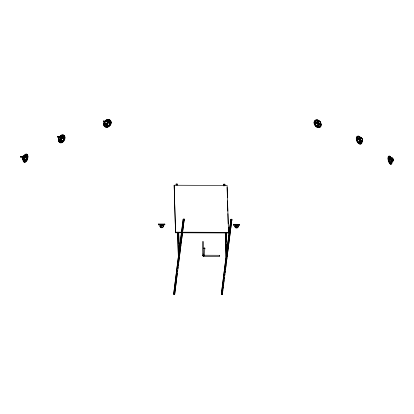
<?xml version="1.0" encoding="UTF-8"?>
<svg xmlns="http://www.w3.org/2000/svg" width="414" height="414" viewBox="0 0 414 414"><rect width="100%" height="100%" fill="white"/><g stroke="black" fill="none" stroke-linecap="round" stroke-linejoin="round"><path stroke-width="0.62" d="M203.455 255.924L203.429 256.282L219.306 256.354L219.316 255.293L219.306 256.354M392.063 161.294L392.022 161.89L391.923 161.232M317.3 120.283L317.321 120.36M107.314 119.729L107.024 119.848L107.314 119.729A4.223 3.364 -47.7 0 1 111.211 122.161A4.223 3.364 -47.7 0 1 108.23 126.958A4.223 3.364 -47.7 0 1 103.847 125.359M23.293 156.368L20.747 156.363L20.716 157.201L22.62 157.206M20.716 157.201L20.747 156.363M63.394 136.325L57.675 136.304L57.644 137.143L59.549 137.153M57.644 137.143L57.675 136.304M109.731 121.468L109.715 120.997L103.36 120.976L103.324 121.814L105.234 121.825M103.324 121.814L103.36 120.976M162.216 224.869L164.762 224.874L164.793 224.036L158.438 224.01L158.402 224.854L160.948 224.864M158.402 224.854L158.438 224.01M164.793 224.036L164.762 224.874M182.553 232.813L228.507 232.978L227.115 185.431L174.149 185.234L175.546 232.787L181.275 232.808M176.064 184.484L176.131 183.987L177.192 183.992L177.228 185.244M177.125 184.489L177.192 183.992M175.546 232.787L174.149 185.234M177.565 232.233L178.336 256.758L173.626 294.395L174.687 294.401L184.266 219.063L183.205 219.063L178.403 256.261L177.663 232.797M173.626 294.395L183.205 219.063M177.27 273.214L174.687 294.401M177.435 271.946L177.678 270.047M177.844 268.784L178.087 266.885M178.253 265.617L178.496 263.723M178.662 262.455L179.314 257.394M179.459 256.266L180.954 244.721M181.12 243.437L182.61 231.892M182.776 230.608L184.266 219.063M202.917 255.635L203.874 248.193M204.904 248.441A0.533 0.466 7.4 0 1 204.024 248.648A0.533 0.466 7.4 0 1 204.242 247.862A0.533 0.466 7.4 0 1 204.904 248.441L203.931 255.945M224.895 185.415L224.859 184.163L223.798 184.163L223.772 185.948M224.859 184.163L224.833 185.948M225.252 233.056L226.003 256.928L221.293 294.571L222.354 294.577L231.933 219.239L230.872 219.234L226.07 256.432L225.33 232.968M221.293 294.571L230.872 219.234M222.815 289.841L222.354 294.577M222.98 288.574L223.224 286.674M223.384 285.412L223.632 283.512M223.793 282.244L224.041 280.345M224.202 279.083L224.45 277.183M224.611 275.915L224.859 274.021M225.019 272.754L225.268 270.854M225.428 269.592L226.085 264.525M226.246 263.263L226.981 257.565M231.933 219.239L227.126 256.437L227.089 255.169M237.118 225.138L239.659 225.149L239.696 224.31L233.336 224.284L233.305 225.128L235.845 225.133M233.305 225.128L233.336 224.284M239.644 224.678L239.696 224.31M239.659 225.149L239.706 224.776L233.351 224.755M391.126 163.706L391.696 163.059L391.835 161.434A1.91 0.74 -67.6 0 0 391.126 163.706A3.705 1.423 75.5 0 1 389.47 162.2L388.829 160.446A3.705 1.423 75.5 0 1 388.725 157.17L389.295 156.523A3.705 1.423 75.5 0 1 390.951 158.029M24.131 156.306A1.687 0.838 -74.2 0 1 24.602 156.166L24.959 156.466A1.687 0.838 -74.2 0 1 25.006 157.957L24.685 158.748A1.687 0.838 -74.2 0 1 23.753 159.426M24.043 156.29L24.203 156.042A3.705 1.847 -74.2 0 1 26.237 154.531L27.024 155.183A3.705 1.847 -74.2 0 1 27.127 158.464L26.413 160.208A3.705 1.847 -74.2 0 1 24.369 161.703L23.588 161.051A3.705 1.847 -74.2 0 1 23.262 159.613M320.167 123.558L320.131 123.719A0.75 0.274 81.4 0 0 320.384 124.474A0.75 0.274 81.4 0 0 320.679 124.319L320.245 123.507M107.443 126.912C108.013 127.289 106.952 126.363 107.516 126.824M203.781 256.059L202.896 255.878L202.456 241.802L202.881 241.564L203.512 241.802L203.714 248.203M61.893 135.456L61.898 135.342M60.672 136.853A1.687 1.128 -63.3 0 1 61.308 136.78L61.789 137.122A1.687 1.128 -63.3 0 1 61.836 138.612L61.391 139.358A1.687 1.128 -63.3 0 1 60.128 139.911L59.652 139.57A1.687 1.128 -63.3 0 1 59.512 139.264M60.139 136.563A3.705 2.484 -63.3 0 1 62.912 135.347L63.963 136.102A3.705 2.484 -63.3 0 1 64.066 139.378L63.088 141.024A3.705 2.484 -63.3 0 1 60.315 142.24L59.264 141.484A3.705 2.484 -63.3 0 1 58.907 139.12M61.888 142.416L61.914 142.587M27.888 156.72L27.904 156.471M391.835 161.434A1.687 0.647 75.5 0 1 391.08 160.751L390.79 159.954A1.687 0.647 75.5 0 1 390.744 158.464L391.002 158.169A1.687 0.647 75.5 0 1 391.37 158.314M390.376 163.773L390.278 163.458L390.361 163.784A3.705 1.423 75.5 0 0 390.754 163.804M106.082 121.064A1.91 0.647 -37.7 0 0 105.534 120.862A3.705 2.955 -47.7 0 1 108.846 120.008L110.098 120.893A3.705 2.955 -47.7 0 1 110.202 124.174L109.027 125.685A3.705 2.955 -47.7 0 1 105.71 126.539L104.457 125.654A3.705 2.955 -47.7 0 1 104.354 122.373L104.861 121.561M107.024 121.183A1.687 1.345 -47.7 0 1 107.392 121.24L107.961 121.644A1.687 1.345 -47.7 0 1 108.007 123.134L107.469 123.822A1.687 1.345 -47.7 0 1 105.963 124.21L105.642 124.055M25.492 154.624L25.575 154.841M23.086 159.592L23.075 159.882L23.205 159.613M60.734 136.377L61.489 135.808L61.112 136.418M361.727 140.372A3.705 2.137 66.3 0 1 361.557 142.737L360.697 143.482A3.705 2.137 66.3 0 1 358.239 142.25L357.303 140.594A3.705 2.137 66.3 0 1 357.199 137.319L358.058 136.568A3.705 2.137 66.3 0 1 360.516 137.805L360.532 138.064M361.479 140.512A1.687 0.973 66.3 0 1 361.381 140.817L360.987 141.153A1.687 0.973 66.3 0 1 359.869 140.594L359.445 139.844A1.687 0.973 66.3 0 1 359.399 138.354L359.787 138.012A1.687 0.973 66.3 0 1 360.34 138.095M315.054 121.25L316.151 120.376A3.705 2.712 53.8 0 1 319.241 121.25L320.41 122.772A3.705 2.712 53.8 0 1 320.514 126.053L319.422 126.927A3.705 2.712 53.8 0 1 316.327 126.053L315.157 124.531A3.705 2.712 53.8 0 1 315.054 121.25A1.91 1.454 1.9 0 0 317.29 122.016L317.786 121.618A1.687 1.232 53.8 0 1 318.118 121.566M319.934 123.507A1.687 1.232 53.8 0 1 319.768 124.2L319.272 124.598A1.687 1.232 53.8 0 1 317.864 124.2L317.336 123.507A1.687 1.232 53.8 0 1 317.29 122.016M58.99 140.336L59.005 140.092M64.791 137.536L64.827 137.8M388.104 158.764L388.125 158.583M359.254 143.818L359.14 143.513M361.629 141.329L361.634 141.588M103.376 121.442L105.917 121.452M57.691 136.775L62.141 136.791M20.762 156.828L22.672 156.839M183.236 220L184.292 220.005M230.903 220.176L231.959 220.176M158.453 224.481L164.808 224.507M160.016 225.956L163.333 225.966M234.919 226.23L238.236 226.241M175.624 232.166L228.59 232.357M204.061 255.236L219.316 255.293M390.961 157.972L391.318 158.298M203.595 255.64L203.9 255.759M318.231 120.883L317.849 120.634A0.75 0.29 24.4 0 0 317.647 120.909A0.75 0.29 24.4 0 0 318.314 121.359L318.231 120.883A3.705 2.712 53.8 0 0 317.45 120.541M203.419 256.297L203.388 256.012M317.781 127.289L317.522 127.326M361.691 140.584L361.691 141.236L361.577 140.532M203.947 255.821L203.895 253.963M236.529 224.766L236.622 227.705M227.074 187.335L227.4 197.623M227.498 200.837L227.824 211.119M227.902 213.691L228.228 223.979M228.326 227.193L228.507 232.978M226.391 232.973L226.991 251.997M226.313 233.056L226.598 242.092M226.66 244.027L226.82 249.192M223.798 184.163L223.834 185.41M178.724 232.797L179.303 251.189M178.646 232.885L178.993 243.856M179.05 245.792L179.133 248.369M176.131 183.987L176.167 185.239M161.631 224.492L161.724 227.431M203.879 255.521A0.533 0.466 7.4 0 1 203.745 256.142A0.533 0.466 7.4 0 1 203.036 256.054A0.533 0.466 7.4 0 1 203.046 255.422M24.809 159.959A1.661 1.465 7.4 0 1 22.48 157.941M25.192 159.354A1.661 1.465 7.4 0 1 22.848 159.343A1.661 1.465 7.4 0 1 22.78 157.268M60.48 140.046A1.661 1.465 7.4 0 1 59.274 139M61.784 139.528A1.661 1.465 7.4 0 1 60.532 139.673M60.439 136.832A1.661 1.465 7.4 0 1 61.298 136.837M106.595 124.764A1.661 1.465 7.4 0 1 104.939 122.911M107.071 124.345A1.661 1.465 7.4 0 1 105.006 123.3M237.941 225.878A1.661 1.465 7.4 0 1 237.517 227.814A1.661 1.465 7.4 0 1 235.287 227.545A1.661 1.465 7.4 0 1 235.323 225.563M163.038 225.604A1.661 1.465 7.4 0 1 162.614 227.54A1.661 1.465 7.4 0 1 160.389 227.276A1.661 1.465 7.4 0 1 160.42 225.294M160.756 225.061A1.661 1.465 7.4 0 1 161.155 224.916M162.014 224.916A1.661 1.465 7.4 0 1 162.769 225.299M22.496 158.717A1.516 0.756 -74.2 0 1 23.081 156.238A1.516 0.756 -74.2 0 1 23.996 157.403A1.516 0.756 -74.2 0 1 22.635 158.898M25.652 155.214A3.027 1.511 -74.2 0 1 26.708 155.721M26.894 156.244A3.027 1.511 -74.2 0 1 26.972 156.896M26.791 158.402A3.027 1.511 -74.2 0 1 25.818 160.389M25.389 160.792A3.027 1.511 -74.2 0 1 24.954 161.02M24.54 161.046A3.027 1.511 -74.2 0 1 23.712 159.985M22.692 156.57A1.687 0.838 -74.2 0 1 24.126 156.839A1.687 0.838 -74.2 0 1 22.77 159.147M22.573 159.054A1.687 0.838 -74.2 0 1 22.506 156.942M24.033 155.747A4.223 2.106 -74.2 0 1 27.443 155.255A4.223 2.106 -74.2 0 1 25.818 161.507A4.223 2.106 -74.2 0 1 22.972 159.83M23.588 161.051A1.91 0.259 78.4 0 1 23.412 160.016M23.391 159.835A1.91 0.259 78.4 0 1 23.375 159.669M24.079 159.985A1.91 0.952 66.5 0 1 24.369 161.703M26.413 160.208A1.91 1.547 72.8 0 1 24.685 158.748M25.006 157.957A1.91 1.697 -61.8 0 1 27.127 158.464M27.024 155.183A1.91 1.32 -34.9 0 1 24.959 156.466M24.602 156.166A1.91 0.626 -38.6 0 1 26.237 154.531M27.655 157.62A3.705 1.847 -74.2 0 1 27.474 158.562M27.174 159.478A3.705 1.847 -74.2 0 1 26.765 160.311M24.281 161.589A3.705 1.847 -74.2 0 1 23.934 161.149M25.554 154.939A3.705 1.847 -74.2 0 1 26.589 154.629M26.139 154.184A4.223 2.106 -74.2 0 1 27.567 159.152A4.223 2.106 -74.2 0 1 23.696 161.563M24.933 155.064A4.223 2.106 -74.2 0 1 25.533 154.494M24.674 156.575A1.366 0.678 -74.2 0 1 24.804 156.74M24.907 157.599A1.366 0.678 -74.2 0 1 24.581 158.588M60.946 136.465A3.027 2.029 -63.3 0 1 63.533 136.594M63.782 137.143A3.027 2.029 -63.3 0 1 63.88 137.8M63.823 138.53A3.027 2.029 -63.3 0 1 62.281 141.122M61.696 141.469A3.027 2.029 -63.3 0 1 61.106 141.635M60.553 141.609A3.027 2.029 -63.3 0 1 59.347 139.787M61.572 137.376A1.366 0.916 -63.3 0 1 61.686 137.619M61.702 138.245A1.366 0.916 -63.3 0 1 60.744 139.57M61.184 137.096A1.366 0.916 -63.3 0 1 61.401 137.194M59.264 141.484A1.91 0.683 85 0 1 59.652 139.57M60.128 139.911A1.91 1.283 70.3 0 1 60.315 142.24M59.926 136.263A4.223 2.831 -63.3 0 1 64.744 137.101A4.223 2.831 -63.3 0 1 60.635 142.783A4.223 2.831 -63.3 0 1 59.29 137.143M63.088 141.024A1.91 1.754 73.8 0 1 61.391 139.358M61.836 138.612A1.91 1.816 -31.7 0 1 64.066 139.378M63.963 136.102A1.91 1.439 -15 0 1 61.789 137.122M61.308 136.78A1.91 0.838 -26.8 0 1 62.912 135.347M60.004 142.111A3.705 2.484 -63.3 0 1 59.544 141.624M59.238 140.957A3.705 2.484 -63.3 0 1 59.186 139.259M61.075 136.082A3.705 2.484 -63.3 0 1 61.789 135.657M60.956 135.699A4.223 2.831 -63.3 0 1 64.905 136.641A4.223 2.831 -63.3 0 1 62.819 142.188A4.223 2.831 -63.3 0 1 58.866 141.246M109.87 121.907A3.027 2.412 -47.7 0 1 109.984 122.575M109.917 123.289A3.027 2.412 -47.7 0 1 108.059 125.68M107.366 125.949A3.027 2.412 -47.7 0 1 106.662 126.037M106 125.939A3.027 2.412 -47.7 0 1 104.644 123.253M106.496 120.867A3.027 2.412 -47.7 0 1 109.581 121.328M107.831 122.125A1.366 1.087 -47.7 0 1 107.852 122.751M107.738 123.077A1.366 1.087 -47.7 0 1 107.552 123.372M107.304 123.631A1.366 1.087 -47.7 0 1 107.014 123.827M107.5 121.669A1.366 1.087 -47.7 0 1 107.702 121.866M104.996 122.627A1.91 0.693 -64.1 0 1 104.354 122.373M105.234 123.486A1.687 1.345 -47.7 0 0 105.394 123.807A1.91 1.076 -87.9 0 0 104.457 125.654M105.963 124.21A1.91 1.563 73 0 1 105.71 126.539M105.285 120.536A4.223 3.364 -47.7 0 1 111.024 121.985A4.223 3.364 -47.7 0 1 106.093 127.124A4.223 3.364 -47.7 0 1 104.519 121.333M109.027 125.685A1.91 1.879 67.3 0 1 107.469 123.822M108.007 123.134A1.91 1.827 19.8 0 1 110.202 124.174M110.098 120.893A1.91 1.449 7.5 0 1 107.961 121.644M107.392 121.24A1.91 0.957 -13 0 1 108.846 120.008M110.388 124.345A3.705 2.955 -47.7 0 1 109.886 125.157M105.197 126.368A3.705 2.955 -47.7 0 1 104.292 125.116M104.152 124.298A3.705 2.955 -47.7 0 1 104.24 123.419M104.545 122.544A3.705 2.955 -47.7 0 1 105.052 121.732M108.225 120.055A3.705 2.955 -47.7 0 1 109.037 120.179M109.741 120.521A3.705 2.955 -47.7 0 1 110.29 121.064M105.472 120.707A4.223 3.364 -47.7 0 1 106.372 120.101M393 160.958A1.516 0.58 75.5 0 1 391.944 158.878A1.516 0.58 75.5 0 1 392.927 158.64A1.516 0.58 75.5 0 1 393 160.958A1.516 0.58 75.5 0 1 392.022 160.042A1.516 0.58 75.5 0 1 391.965 158.148A1.516 0.58 75.5 0 1 392.922 159.017M393.114 159.778A1.516 0.58 75.5 0 1 393.077 160.736M390.645 163.018A3.027 1.159 75.5 0 1 388.86 158.883A3.027 1.159 75.5 0 1 390.48 157.848M391.566 161.346A3.027 1.159 75.5 0 1 390.961 163.049M391.447 161.02A1.366 0.523 75.5 0 1 390.811 158.96M390.863 158.728A1.366 0.523 75.5 0 1 391.075 158.49M390.744 158.464A1.91 1.201 40.6 0 1 388.725 157.17M388.829 160.446A1.91 1.578 67.7 0 1 390.79 159.954M391.08 160.751A1.91 1.392 -74.9 0 1 389.47 162.2M392.094 161.833A4.223 1.62 75.5 0 1 389.998 163.494A4.223 1.62 75.5 0 1 388.394 157.227A4.223 1.62 75.5 0 1 391.049 157.744M391.867 161.62A3.705 1.423 75.5 0 1 391.696 163.059M389.295 156.523A1.91 0.471 40.8 0 1 391.002 158.169M388.736 161.465A3.705 1.423 75.5 0 1 388.26 159.602M388.348 157.268A3.705 1.423 75.5 0 1 388.917 156.616M391.489 161.719A3.705 1.423 75.5 0 1 391.463 162.516M391.525 163.566A4.223 1.62 75.5 0 1 388.41 161.124A4.223 1.62 75.5 0 1 389.232 156.166M361.738 138.292A1.516 0.875 66.3 0 1 361.883 140.584A1.516 0.875 66.3 0 1 360.289 138.933A1.516 0.875 66.3 0 1 361.489 138.033M359.978 142.871A3.027 1.744 66.3 0 1 358.938 142.354M358.446 141.842A3.027 1.744 66.3 0 1 357.463 139.746M357.37 139.021A3.027 1.744 66.3 0 1 358.778 137.179M359.295 137.35A3.027 1.744 66.3 0 1 359.818 137.702M361.386 141.034A3.027 1.744 66.3 0 1 360.454 142.851M359.957 140.413A1.366 0.787 66.3 0 1 359.611 139.803M359.512 139.466A1.366 0.787 66.3 0 1 359.575 138.597M359.709 138.421A1.366 0.787 66.3 0 1 359.89 138.323M359.399 138.354A1.91 1.382 23.4 0 1 357.199 137.319M357.303 140.594A1.91 1.765 48.2 0 1 359.445 139.844M359.869 140.594A1.91 1.646 -77.1 0 1 358.239 142.25M362.048 140.424A4.223 2.437 66.3 0 1 359.492 143.761A4.223 2.437 66.3 0 1 356.64 137.707A4.223 2.437 66.3 0 1 360.672 137.5M358.058 136.568A1.91 0.73 30.2 0 1 359.787 138.012M360.697 143.482A1.91 1.097 -71.8 0 1 360.987 141.153M361.381 140.817A1.91 0.445 -84.8 0 1 361.557 142.737M357.396 141.609A3.705 2.137 66.3 0 1 356.987 140.734M356.604 138.928A3.705 2.137 66.3 0 1 356.661 138.126M356.884 137.458A3.705 2.137 66.3 0 1 357.748 136.708M359.6 137.319A3.705 2.137 66.3 0 1 360.201 137.945M361.412 140.506A3.705 2.137 66.3 0 1 361.52 141.402M361.241 142.871A3.705 2.137 66.3 0 1 360.873 143.358M361.789 142.494A4.223 2.437 66.3 0 1 358.69 143.601A4.223 2.437 66.3 0 1 356.263 138.442A4.223 2.437 66.3 0 1 358.943 136.439M359.668 136.925A4.223 2.437 66.3 0 1 360.356 137.639M318.521 126.425A3.027 2.215 53.8 0 1 317.869 126.327M317.212 126.053A3.027 2.215 53.8 0 1 315.323 122.265M315.556 121.69A3.027 2.215 53.8 0 1 318.356 121.25M320.203 123.651A3.027 2.215 53.8 0 1 319.122 126.327M318.257 124.2A1.366 0.999 53.8 0 1 317.978 124.003M317.735 123.745A1.366 0.999 53.8 0 1 317.424 123.118M317.512 122.239A1.366 0.999 53.8 0 1 317.683 122.037M317.911 121.913A1.366 0.999 53.8 0 1 318.185 121.871M319.52 124.003A1.366 0.999 53.8 0 1 319.344 124.2M315.157 124.531A1.91 1.837 7.1 0 1 317.336 123.507M317.864 124.2A1.91 1.816 -76.4 0 1 316.327 126.053M316.151 120.376A1.91 0.9 17.5 0 1 317.786 121.618M319.422 126.927A1.91 1.413 -75.2 0 1 319.272 124.598M319.768 124.2A1.91 0.854 88.5 0 1 320.514 126.053M320.41 122.772A1.91 0.476 65.5 0 1 320.234 123.139M318.904 121.54A1.91 0.497 40 0 1 319.241 121.25M320.979 125.758A4.223 3.084 53.8 0 1 317.052 127.331A4.223 3.084 53.8 0 1 314.029 122.508A4.223 3.084 53.8 0 1 317.429 120.096M318.345 120.479A4.223 3.084 53.8 0 1 319.204 121.095M316.094 126.223A3.705 2.712 53.8 0 1 315.437 125.52M315.292 120.883A3.705 2.712 53.8 0 1 316.653 120.427M320.514 123.822A3.705 2.712 53.8 0 1 319.81 126.762M24.291 156L25.068 155.147L24.291 156M59.331 139.13L59.073 139.979L59.331 139.13M388.363 158.402L388.482 158.666L388.363 158.402M390.024 156.508L390.143 156.771L390.029 156.476M25.099 154.645L25.099 154.645M391.53 161.719L391.644 161.988L391.535 161.688M25.321 161.651L25.321 161.651M25.673 161.75L25.673 161.75M27.396 156.549L27.396 156.549M356.325 138.757L356.516 138.99L356.325 138.757M356.64 138.618L356.832 138.856L356.64 138.618M359.155 136.434L359.347 136.667L359.166 136.403M58.519 140.113L58.752 139.973L58.519 140.113M61.375 135.311L61.608 135.171L61.375 135.311M317.533 120.076L317.797 120.257L317.548 120.044M314.107 122.813L314.371 122.994L314.107 122.813M314.34 122.642L314.599 122.823L314.34 122.642M103.583 124.19L103.883 124.148L103.583 124.19M359.378 143.441L359.569 143.679L359.404 143.389M361.893 141.252L362.084 141.495L361.893 141.252M61.598 142.318L61.841 142.214L61.598 142.318M64.455 137.51L64.698 137.407L64.455 137.51M317.755 127.082L318.014 127.269L317.755 127.082M320.954 124.516L321.212 124.702L320.954 124.516M110.673 122.358L110.968 122.29L110.673 122.358M110.864 122.534L111.159 122.497L110.864 122.497M360.227 137.805L359.378 137.044L360.227 137.805M390.335 157.134L391.132 158.029L390.335 157.134M235.437 227.27A1.661 1.465 7.4 0 0 238.19 226.624A1.661 1.465 7.4 0 0 236.104 224.812A1.661 1.465 7.4 0 0 235.437 227.27M160.534 226.996A1.661 1.465 7.4 0 0 163.287 226.349A1.661 1.465 7.4 0 0 161.201 224.543A1.661 1.465 7.4 0 0 160.534 226.996M23.313 158.614A1.516 0.756 -74.2 0 0 23.614 156.099A1.516 0.756 -74.2 0 0 22.237 157.724A1.516 0.756 -74.2 0 0 23.313 158.614M25.161 160.958A0.75 0.543 67.5 0 0 24.473 159.726A0.75 0.466 65.8 0 0 24.566 160.534A0.75 0.466 65.8 0 0 25.161 160.958M26.879 156.725A0.75 0.59 -38.8 0 0 25.575 157.015A0.75 0.642 -47.3 0 0 26.879 156.725M60.159 139.063A1.516 1.014 -63.3 0 0 60.599 136.599A1.516 1.014 -63.3 0 0 58.721 138.028A1.516 1.014 -63.3 0 0 60.159 139.063M60.273 139.12A1.516 1.014 -63.3 0 0 60.708 136.651A1.516 1.014 -63.3 0 0 58.829 138.085A1.516 1.014 -63.3 0 0 60.273 139.12M60.309 139.249A1.687 1.128 -63.3 0 0 60.796 136.506A1.687 1.128 -63.3 0 0 58.705 138.1A1.687 1.128 -63.3 0 0 60.309 139.249M61.52 141.609A0.75 0.642 68.5 0 0 60.961 140.299A0.75 0.58 68.1 0 0 61.52 141.609M63.885 137.624A0.75 0.631 -14.8 0 0 62.483 137.748A0.75 0.683 -18.8 0 0 63.885 137.624M106.119 123.517A1.516 1.206 -47.7 0 0 107.226 121.204A1.516 1.206 -47.7 0 0 104.882 121.809A1.516 1.206 -47.7 0 0 106.119 123.517M106.191 123.584A1.516 1.206 -47.7 0 0 107.304 121.271A1.516 1.206 -47.7 0 0 104.954 121.876A1.516 1.206 -47.7 0 0 106.191 123.584M106.196 123.734A1.687 1.345 -47.7 0 0 107.433 121.162A1.687 1.345 -47.7 0 0 104.82 121.835A1.687 1.345 -47.7 0 0 106.196 123.734M107.247 126.063A0.75 0.709 65 0 0 106.859 124.702A0.75 0.668 68.1 0 0 107.247 126.063M104.587 123.181A0.75 0.31 -72.5 0 0 104.214 123.915A0.75 0.362 -80.4 0 0 104.613 124.076A0.75 0.362 -80.4 0 0 104.918 123.325A0.75 0.31 -72.5 0 0 104.587 123.181M106.465 120.764A0.75 0.279 -29.1 0 0 106.745 120.976A0.75 0.326 -20.8 0 0 107.371 120.531A0.75 0.326 -20.8 0 0 107.06 120.251A0.75 0.279 -29.1 0 0 106.465 120.764M110.093 122.399A0.75 0.631 13 0 0 108.685 122.353A0.75 0.683 17.5 0 0 110.093 122.399M391.722 158.847A1.687 0.647 75.5 0 0 392.891 161.165A1.687 0.647 75.5 0 0 392.808 158.583A1.687 0.647 75.5 0 0 391.722 158.847M391.085 162.536A0.75 0.388 -67.5 0 0 391.225 161.729A0.75 0.476 -69.7 0 0 390.635 162.128A0.75 0.476 -69.7 0 0 390.552 162.956A0.75 0.388 -67.5 0 0 391.085 162.536M390.226 159.012A0.75 0.543 45.7 0 0 388.994 158.712A0.75 0.595 54.7 0 0 390.226 159.012M360.392 138.638A1.516 0.875 66.3 0 0 361.934 140.553A1.516 0.875 66.3 0 0 361.862 138.235A1.516 0.875 66.3 0 0 360.392 138.638M360.154 138.638A1.687 0.973 66.3 0 0 361.867 140.77A1.687 0.973 66.3 0 0 361.789 138.188A1.687 0.973 66.3 0 0 360.154 138.638M359.678 142.84A0.75 0.517 -70.6 0 0 360.237 141.536A0.75 0.59 -71.8 0 0 359.678 142.84M358.783 138.975A0.75 0.611 25.8 0 0 357.411 138.84A0.75 0.662 33.2 0 0 358.783 138.975M318.009 122.208A1.516 1.107 53.8 0 0 319.939 123.905A1.516 1.107 53.8 0 0 319.867 121.587A1.516 1.107 53.8 0 0 318.009 122.208M317.916 122.275A1.516 1.107 53.8 0 0 319.846 123.972A1.516 1.107 53.8 0 0 319.774 121.654A1.516 1.107 53.8 0 0 317.916 122.275M317.771 122.233A1.687 1.232 53.8 0 0 319.924 124.122A1.687 1.232 53.8 0 0 319.841 121.545A1.687 1.232 53.8 0 0 317.771 122.233M318.03 126.446A0.75 0.621 -72.1 0 0 318.433 125.085A0.75 0.678 -71.5 0 0 318.03 126.446M314.257 122.658A4.223 3.084 53.8 0 0 319.639 127.388A4.223 3.084 53.8 0 0 319.437 120.924A4.223 3.084 53.8 0 0 314.257 122.658M316.617 122.725A0.75 0.637 -0.7 0 0 315.199 122.761A0.75 0.688 -0.3 0 0 316.617 122.725"/></g></svg>
